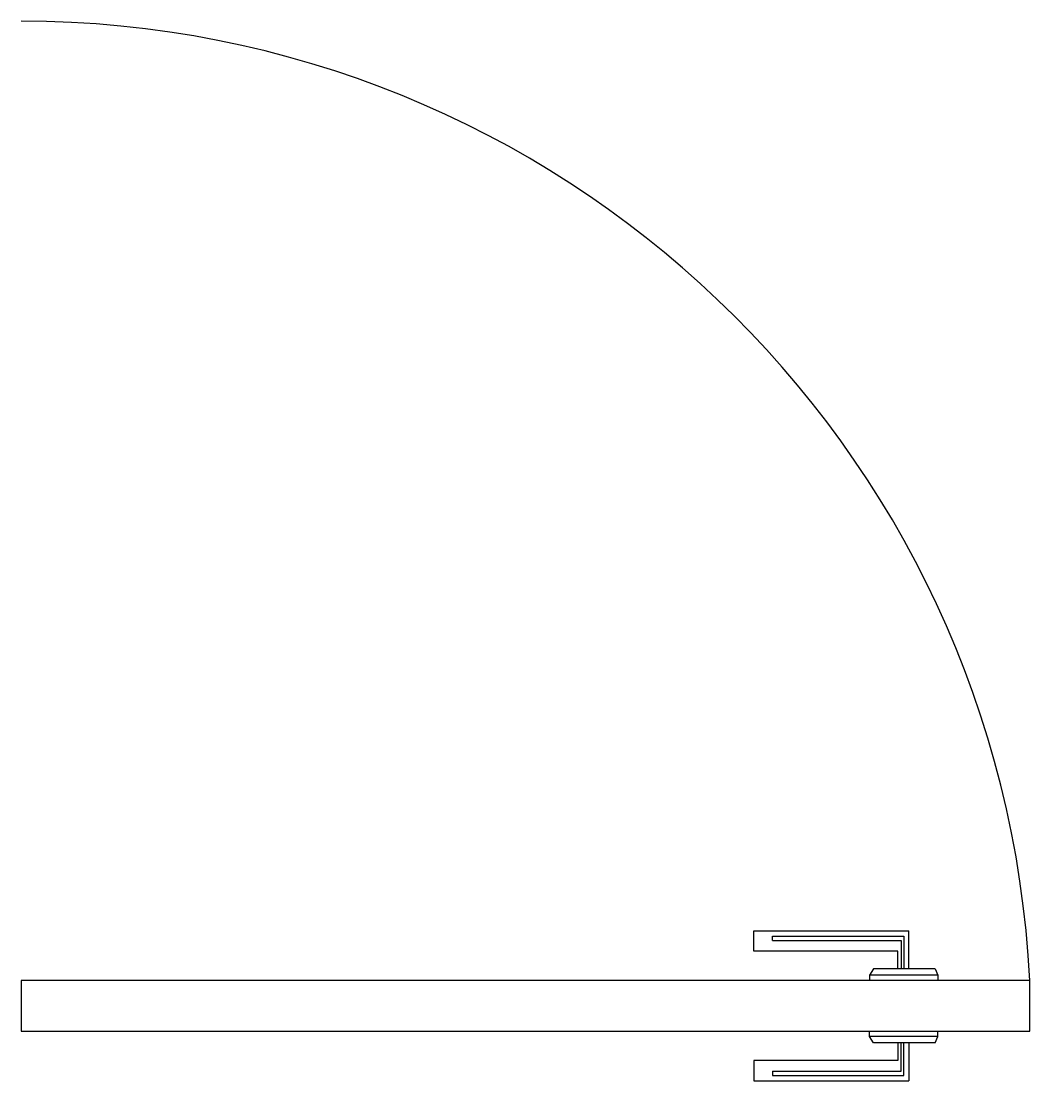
# Model space of a CAD drawing. Header units: millimetres. Extents: x 0 to 800, y -39 to 801.
import ezdxf

# ---------------------------------------------------------------- set-up
doc = ezdxf.new("R2010")
doc.units = ezdxf.units.MM

msp = doc.modelspace()

# ---------------------------------------------------------------- linework, layer by layer
at = {"color": 0, "linetype": 'ByBlock', "ltscale": 10}
for p, q in [((581.14, 63.3), (581.14, 79.49)), ((581.14, 79.49), (704.11, 79.49)), ((704.11, 49.24), (704.11, 79.49)), ((595.88, 71.78), (595.88, 75.35)), ((595.88, 75.35), (699.98, 75.35)), ((595.88, 71.78), (697.85, 71.78)), ((697.85, 71.78), (697.85, 49.24)), ((699.98, 75.35), (699.98, 49.24)), ((695.34, 63.3), (581.14, 63.3)), ((695.34, 49.24), (695.34, 63.3)), ((676.07, 49.24), (672.84, 44.4)), ((727.16, 44.4), (672.84, 44.4)), ((724.85, 49.24), (676.07, 49.24)), ((724.85, 49.24), (727.16, 44.4)), ((727.16, -4.4), (672.84, -4.4)), ((676.07, -9.24), (672.84, -4.4)), ((724.85, -9.24), (727.16, -4.4)), ((724.85, -9.24), (676.07, -9.24)), ((695.34, -9.24), (695.34, -23.3)), ((697.85, -31.78), (697.85, -9.24)), ((699.98, -35.35), (699.98, -9.24)), ((704.11, -9.24), (704.11, -39.49)), ((695.34, -23.3), (581.14, -23.3)), ((581.14, -23.3), (581.14, -39.49)), ((595.88, -31.78), (697.85, -31.78)), ((595.88, -31.78), (595.88, -35.35)), ((581.14, -39.49), (704.11, -39.49)), ((595.88, -35.35), (699.98, -35.35))]:
    msp.add_line(p, q, dxfattribs=at)

# ---------------------------------------------------------------- wipeouts: each hides what was drawn before it
at = {"color": 0, "linetype": 'ByBlock'}
msp.add_wipeout([(0, 40), (0, 0), (800, 0), (800, 40)], dxfattribs=at)

# ---------------------------------------------------------------- next in the draw order: linework, layer by layer
at = {"color": 0, "linetype": 'ByBlock', "ltscale": 10}
for p, q in [((672.84, 44.4), (672.84, 40)), ((727.16, 44.4), (727.16, 40)), ((672.84, -4.4), (672.84, 0)), ((727.16, -4.4), (727.16, 0))]:
    msp.add_line(p, q, dxfattribs=at)
at = {"color": 0, "linetype": 'ByBlock'}
msp.add_lwpolyline([(0, 0), (800, 0), (800, 40), (0, 40)], close=True, dxfattribs=at)
at = {"color": 8, "linetype": 'ByBlock', "ltscale": 4.3}
msp.add_arc((0, 0), 801, 2.86241, 90, dxfattribs=at)

doc.saveas('drawing.dxf')
